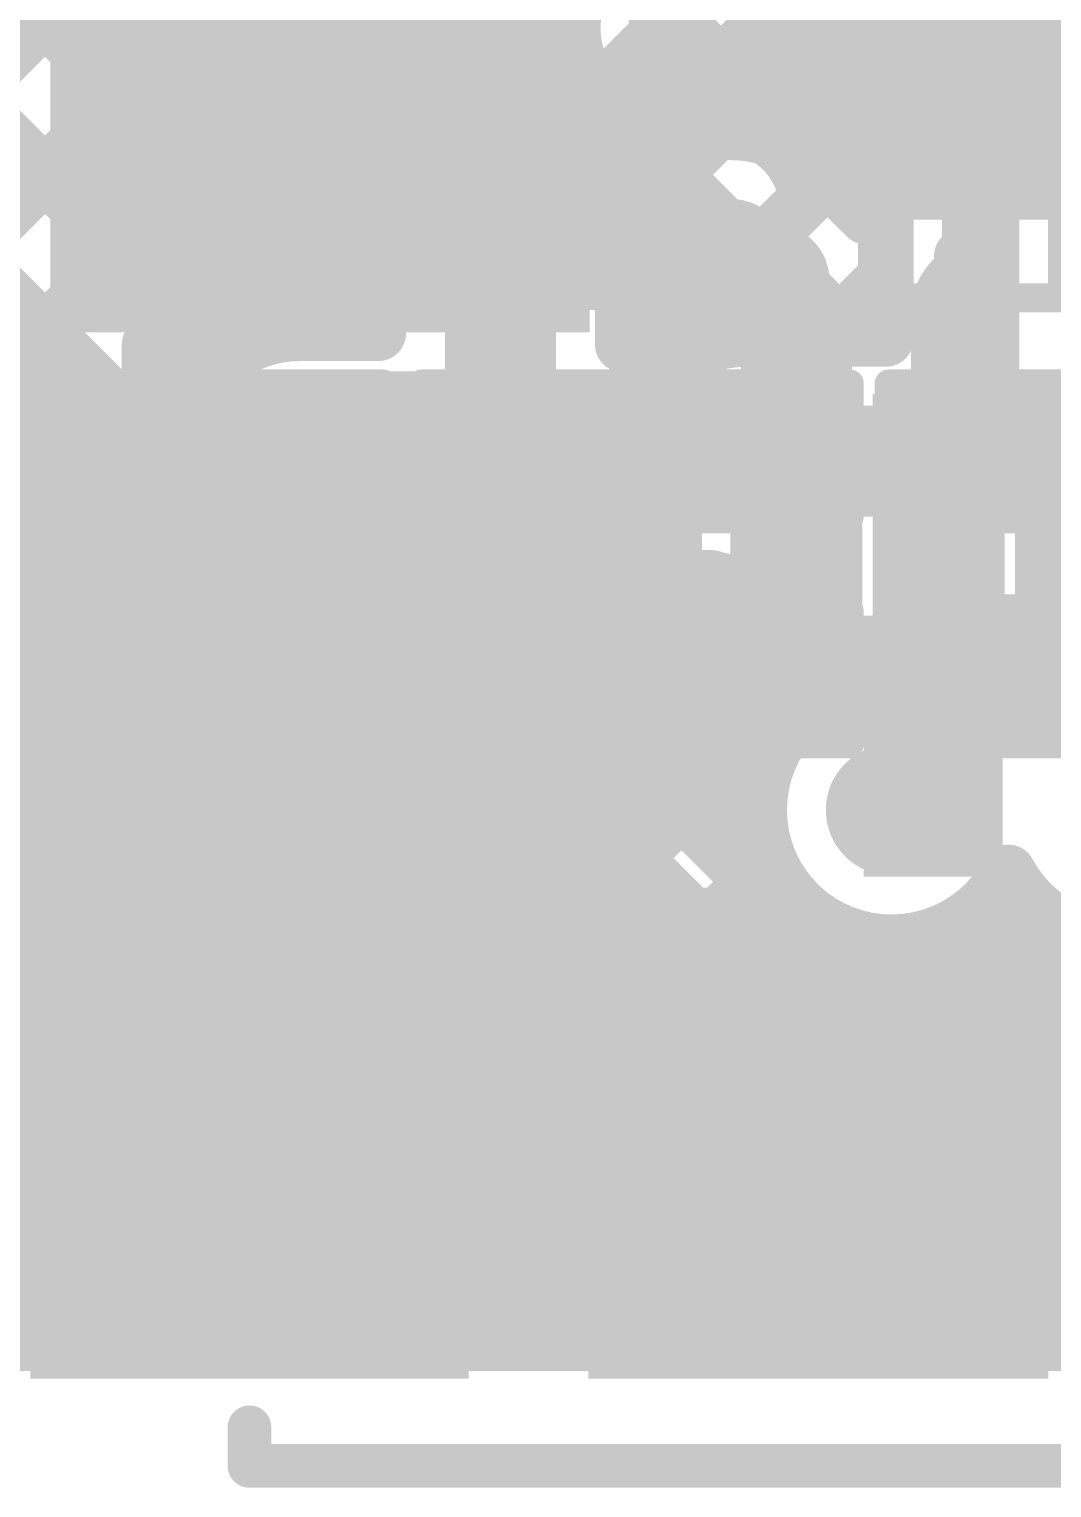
# Model space of a CAD drawing. Header units: millimetres. Extents: x -0.33 to 3.26, y -0.12 to 2.83.
# Drawn here: x 0.8772 to 1.0612, y -0.118 to 0.1446 of the extents above; entities that cross this region are included whole.
import ezdxf

# ---------------------------------------------------------------- set-up
doc = ezdxf.new("R2010")
doc.units = ezdxf.units.MM
doc.header["$MEASUREMENT"] = 0
for name, color, linetype in [('BottomLayer', 5, 'Continuous'), ('BottomOverlay', 54, 'Continuous'), ('BottomPaste', 16, 'Continuous'), ('BottomSolder', 6, 'Continuous'), ('TopLayer', 1, 'Continuous'), ('TopOverlay', 2, 'Continuous'), ('TopPaste', 8, 'Continuous'), ('TopSolder', 216, 'Continuous'), ('ViaHoleLayer', 16, 'Continuous')]:
    doc.layers.add(name, color=color, linetype=linetype)
doc.styles.add('Arial', font='', dxfattribs={"height": 0.2})
doc.styles.get('Arial').set_extended_font_data('Arial')

# ---------------------------------------------------------------- blocks, each defined once
blk = doc.blocks.new('SP3014_02UTG_2')
at = {"layer": 'TopLayer'}
for points in [[(-0.02165, 0.02657), (-0.00276, 0.02657), (-0.00276, 0.0128), (-0.02165, 0.0128)], [(0.00276, 0.02657), (0.02165, 0.02657), (0.02165, 0.0128), (0.00276, 0.0128)], [(-0.02165, 0.00689), (-0.00276, 0.00689), (-0.00276, -0.00689), (-0.02165, -0.00689)], [(0.00276, 0.00689), (0.02165, 0.00689), (0.02165, -0.00689), (0.00276, -0.00689)], [(-0.02203, -0.01181), (-0.00038, -0.01181), (-0.00038, -0.02756), (-0.02203, -0.02756)], [(0.00394, -0.01181), (0.02047, -0.01181), (0.02047, -0.02756), (0.00394, -0.02756)]]:
    blk.add_hatch(color=1, dxfattribs=at).paths.add_polyline_path(points)
at = {"layer": 'TopPaste'}
for points in [[(-0.02165, 0.02657), (-0.00276, 0.02657), (-0.00276, 0.0128), (-0.02165, 0.0128)], [(0.00276, 0.02657), (0.02165, 0.02657), (0.02165, 0.0128), (0.00276, 0.0128)], [(-0.02165, 0.00689), (-0.00276, 0.00689), (-0.00276, -0.00689), (-0.02165, -0.00689)], [(0.00276, 0.00689), (0.02165, 0.00689), (0.02165, -0.00689), (0.00276, -0.00689)], [(-0.02203, -0.01181), (-0.00038, -0.01181), (-0.00038, -0.02756), (-0.02203, -0.02756)], [(0.00394, -0.01181), (0.02047, -0.01181), (0.02047, -0.02756), (0.00394, -0.02756)]]:
    blk.add_hatch(color=8, dxfattribs=at).paths.add_polyline_path(points)
at = {"layer": 'TopSolder'}
for points in [[(-0.02565, 0.03057), (0.00124, 0.03057), (0.00124, 0.0088), (-0.02565, 0.0088)], [(-0.00124, 0.03057), (0.02565, 0.03057), (0.02565, 0.0088), (-0.00124, 0.0088)], [(-0.02565, 0.01089), (0.00124, 0.01089), (0.00124, -0.01089), (-0.02565, -0.01089)], [(-0.00124, 0.01089), (0.02565, 0.01089), (0.02565, -0.01089), (-0.00124, -0.01089)], [(-0.02603, -0.00781), (0.00362, -0.00781), (0.00362, -0.03156), (-0.02603, -0.03156)], [(-0.00006, -0.00781), (0.02447, -0.00781), (0.02447, -0.03156), (-0.00006, -0.03156)]]:
    blk.add_hatch(color=216, dxfattribs=at).paths.add_polyline_path(points)
at = {"layer": 'TopOverlay', "const_width": 0.005}
for points in [[(-0.0282, 0.03268), (-0.0282, -0.03646)], [(-0.0282, 0.03268), (0.0268, 0.03268)], [(0.0268, 0.03268), (0.0268, -0.03646)], [(-0.0282, -0.03646), (0.0268, -0.03646)]]:
    blk.add_lwpolyline(points, dxfattribs=at)
at = {"layer": 'TopOverlay'}
for points, const_width in [([(-0.02945, 0.03268, 1), (-0.02695, 0.03268, 1)], 0.0025), ([(-0.02945, 0.03268, 1), (-0.02695, 0.03268, 1)], 0.0025), ([(0.02555, 0.03268, 1), (0.02805, 0.03268, 1)], 0.0025), ([(0.02555, 0.03268, 1), (0.02805, 0.03268, 1)], 0.0025), ([(-0.03497, 0.02168, 1), (-0.03944, 0.02168, 1)], 0.005), ([(-0.04069, 0.02168, 1), (-0.03819, 0.02168, 1)], 0.0025), ([(-0.03622, 0.02168, 1), (-0.03372, 0.02168, 1)], 0.0025), ([(-0.02945, -0.03646, 1), (-0.02695, -0.03646, 1)], 0.0025), ([(-0.02945, -0.03646, 1), (-0.02695, -0.03646, 1)], 0.0025), ([(0.02555, -0.03646, 1), (0.02805, -0.03646, 1)], 0.0025), ([(0.02555, -0.03646, 1), (0.02805, -0.03646, 1)], 0.0025)]:
    blk.add_lwpolyline(points, format="xyb", close=True, dxfattribs=dict(at, const_width=const_width))
blk = doc.blocks.new('C__0402_B_255')
at = {"layer": 'BottomLayer'}
for points in [[(-0.0095, 0.0125), (-0.0095, -0.0125), (-0.0275, -0.0125), (-0.0275, 0.0125)], [(0.0275, 0.0125), (0.0275, -0.0125), (0.0095, -0.0125), (0.0095, 0.0125)]]:
    blk.add_hatch(color=5, dxfattribs=at).paths.add_polyline_path(points)
at = {"layer": 'BottomPaste'}
for points in [[(-0.0095, 0.0125), (-0.0095, -0.0125), (-0.0275, -0.0125), (-0.0275, 0.0125)], [(0.0275, 0.0125), (0.0275, -0.0125), (0.0095, -0.0125), (0.0095, 0.0125)]]:
    blk.add_hatch(color=16, dxfattribs=at).paths.add_polyline_path(points)
at = {"layer": 'BottomSolder'}
for points in [[(-0.0055, 0.0165), (-0.0055, -0.0165), (-0.0315, -0.0165), (-0.0315, 0.0165)], [(0.0315, 0.0165), (0.0315, -0.0165), (0.0055, -0.0165), (0.0055, 0.0165)]]:
    blk.add_hatch(color=6, dxfattribs=at).paths.add_polyline_path(points)
at = {"layer": 'BottomOverlay', "const_width": 0.005}
for points in [[(-0.0325, -0.0175), (-0.0325, 0.0175)], [(-0.0085, 0.0175), (-0.0325, 0.0175)], [(0.0325, 0.0175), (0.0085, 0.0175)], [(0.0325, -0.0175), (0.0325, 0.0175)], [(-0.0085, -0.0175), (-0.0325, -0.0175)], [(0.0325, -0.0175), (0.0085, -0.0175)]]:
    blk.add_lwpolyline(points, dxfattribs=at)
at = {"layer": 'BottomOverlay', "const_width": 0.0025}
for points in [[(-0.03375, 0.0175, 1), (-0.03125, 0.0175, 1)], [(-0.03375, 0.0175, 1), (-0.03125, 0.0175, 1)], [(-0.00975, 0.0175, 1), (-0.00725, 0.0175, 1)], [(0.00725, 0.0175, 1), (0.00975, 0.0175, 1)], [(0.03125, 0.0175, 1), (0.03375, 0.0175, 1)], [(0.03125, 0.0175, 1), (0.03375, 0.0175, 1)], [(-0.03375, -0.0175, 1), (-0.03125, -0.0175, 1)], [(-0.03375, -0.0175, 1), (-0.03125, -0.0175, 1)], [(-0.00975, -0.0175, 1), (-0.00725, -0.0175, 1)], [(0.00725, -0.0175, 1), (0.00975, -0.0175, 1)], [(0.03125, -0.0175, 1), (0.03375, -0.0175, 1)], [(0.03125, -0.0175, 1), (0.03375, -0.0175, 1)]]:
    blk.add_lwpolyline(points, format="xyb", close=True, dxfattribs=at)
blk = doc.blocks.new('M_____U___C____SMD_259')
at = {"layer": 'TopLayer'}
for points in [[(0.08465, 0.01526), (0.00984, 0.01526), (0.00984, 0.09006), (0.08465, 0.09006)], [(0.11417, 0.09006), (0.18504, 0.09006), (0.18504, 0.01526), (0.11417, 0.01526)], [(0.16339, -0.07923), (0.08071, -0.07923), (0.08071, -0.01624), (0.16339, -0.01624)], [(0.00787, -0.07923), (-0.00787, -0.07923), (-0.00787, -0.02608), (0.00787, -0.02608)], [(0.03346, -0.07923), (0.01772, -0.07923), (0.01772, -0.02608), (0.03346, -0.02608)], [(0.05906, -0.07923), (0.04331, -0.07923), (0.04331, -0.02608), (0.05906, -0.02608)]]:
    blk.add_hatch(color=1, dxfattribs=at).paths.add_polyline_path(points)
at = {"layer": 'TopPaste'}
for points in [[(0.08465, 0.01526), (0.00984, 0.01526), (0.00984, 0.09006), (0.08465, 0.09006)], [(0.11417, 0.09006), (0.18504, 0.09006), (0.18504, 0.01526), (0.11417, 0.01526)], [(0.16339, -0.07923), (0.08071, -0.07923), (0.08071, -0.01624), (0.16339, -0.01624)], [(0.00787, -0.07923), (-0.00787, -0.07923), (-0.00787, -0.02608), (0.00787, -0.02608)], [(0.03346, -0.07923), (0.01772, -0.07923), (0.01772, -0.02608), (0.03346, -0.02608)], [(0.05906, -0.07923), (0.04331, -0.07923), (0.04331, -0.02608), (0.05906, -0.02608)]]:
    blk.add_hatch(color=8, dxfattribs=at).paths.add_polyline_path(points)
at = {"layer": 'TopSolder'}
for points in [[(0.08865, 0.01126), (0.00584, 0.01126), (0.00584, 0.09406), (0.08865, 0.09406)], [(0.11017, 0.09406), (0.18904, 0.09406), (0.18904, 0.01126), (0.11017, 0.01126)], [(0.16739, -0.08323), (0.07671, -0.08323), (0.07671, -0.01224), (0.16739, -0.01224)], [(0.01187, -0.08323), (-0.01187, -0.08323), (-0.01187, -0.02208), (0.01187, -0.02208)], [(0.03746, -0.08323), (0.01372, -0.08323), (0.01372, -0.02208), (0.03746, -0.02208)], [(0.06306, -0.08323), (0.03931, -0.08323), (0.03931, -0.02208), (0.06306, -0.02208)]]:
    blk.add_hatch(color=216, dxfattribs=at).paths.add_polyline_path(points)
at = {"layer": 'TopOverlay'}
for points, const_width in [([(0.14961, 0.10974), (-0.14961, 0.10974)], 0.00787), ([(0.14961, 0.10974), (0.14961, 0.10279)], 0.00787), ([(0.14764, 0.0064), (0.14764, -0.00738)], 0.005), ([(0.07205, -0.06152), (0.06772, -0.06152)], 0.005)]:
    blk.add_lwpolyline(points, dxfattribs=dict(at, const_width=const_width))
for points, const_width in [([(0.14764, 0.10974, 1), (0.15157, 0.10974, 1)], 0.00394), ([(0.14764, 0.10974, 1), (0.15157, 0.10974, 1)], 0.00394), ([(0.14764, 0.10279, 1), (0.15157, 0.10279, 1)], 0.00394), ([(0.14639, 0.0064, 1), (0.14889, 0.0064, 1)], 0.0025), ([(0.14639, -0.00738, 1), (0.14889, -0.00738, 1)], 0.0025), ([(0.06647, -0.06152, 1), (0.06897, -0.06152, 1)], 0.0025), ([(0.0708, -0.06152, 1), (0.0733, -0.06152, 1)], 0.0025), ([(0.05906, -0.10384, 1), (0.05118, -0.10384, 1)], 0.01181), ([(0.04823, -0.10384, 1), (0.05413, -0.10384, 1)], 0.00591), ([(0.0561, -0.10384, 1), (0.06201, -0.10384, 1)], 0.00591)]:
    blk.add_lwpolyline(points, format="xyb", close=True, dxfattribs=dict(at, const_width=const_width))
blk = doc.blocks.new('R__0402_B_265')
at = {"layer": 'BottomLayer'}
for points in [[(-0.0095, 0.0125), (-0.0095, -0.0125), (-0.0275, -0.0125), (-0.0275, 0.0125)], [(0.0275, 0.0125), (0.0275, -0.0125), (0.0095, -0.0125), (0.0095, 0.0125)]]:
    blk.add_hatch(color=5, dxfattribs=at).paths.add_polyline_path(points)
at = {"layer": 'BottomPaste'}
for points in [[(-0.0095, 0.0125), (-0.0095, -0.0125), (-0.0275, -0.0125), (-0.0275, 0.0125)], [(0.0275, 0.0125), (0.0275, -0.0125), (0.0095, -0.0125), (0.0095, 0.0125)]]:
    blk.add_hatch(color=16, dxfattribs=at).paths.add_polyline_path(points)
at = {"layer": 'BottomSolder'}
for points in [[(-0.0055, 0.0165), (-0.0055, -0.0165), (-0.0315, -0.0165), (-0.0315, 0.0165)], [(0.0315, 0.0165), (0.0315, -0.0165), (0.0055, -0.0165), (0.0055, 0.0165)]]:
    blk.add_hatch(color=6, dxfattribs=at).paths.add_polyline_path(points)
at = {"layer": 'BottomOverlay', "const_width": 0.005}
for points in [[(-0.0085, 0.0175), (-0.0325, 0.0175)], [(-0.0325, -0.0175), (-0.0325, 0.0175)], [(0.0325, 0.0175), (0.0085, 0.0175)], [(0.0325, -0.0175), (0.0325, 0.0175)], [(-0.0085, -0.0175), (-0.0325, -0.0175)], [(0.0325, -0.0175), (0.0085, -0.0175)]]:
    blk.add_lwpolyline(points, dxfattribs=at)
at = {"layer": 'BottomOverlay', "const_width": 0.0025}
for points in [[(-0.03375, 0.0175, 1), (-0.03125, 0.0175, 1)], [(-0.03375, 0.0175, 1), (-0.03125, 0.0175, 1)], [(-0.00975, 0.0175, 1), (-0.00725, 0.0175, 1)], [(0.00725, 0.0175, 1), (0.00975, 0.0175, 1)], [(0.03125, 0.0175, 1), (0.03375, 0.0175, 1)], [(0.03125, 0.0175, 1), (0.03375, 0.0175, 1)], [(-0.03375, -0.0175, 1), (-0.03125, -0.0175, 1)], [(-0.03375, -0.0175, 1), (-0.03125, -0.0175, 1)], [(-0.00975, -0.0175, 1), (-0.00725, -0.0175, 1)], [(0.00725, -0.0175, 1), (0.00975, -0.0175, 1)], [(0.03125, -0.0175, 1), (0.03375, -0.0175, 1)], [(0.03125, -0.0175, 1), (0.03375, -0.0175, 1)]]:
    blk.add_lwpolyline(points, format="xyb", close=True, dxfattribs=at)
blk = doc.blocks.new('C__0402_B_271')
at = {"layer": 'BottomLayer'}
for points in [[(-0.0095, 0.0125), (-0.0095, -0.0125), (-0.0275, -0.0125), (-0.0275, 0.0125)], [(0.0275, 0.0125), (0.0275, -0.0125), (0.0095, -0.0125), (0.0095, 0.0125)]]:
    blk.add_hatch(color=5, dxfattribs=at).paths.add_polyline_path(points)
at = {"layer": 'BottomPaste'}
for points in [[(-0.0095, 0.0125), (-0.0095, -0.0125), (-0.0275, -0.0125), (-0.0275, 0.0125)], [(0.0275, 0.0125), (0.0275, -0.0125), (0.0095, -0.0125), (0.0095, 0.0125)]]:
    blk.add_hatch(color=16, dxfattribs=at).paths.add_polyline_path(points)
at = {"layer": 'BottomSolder'}
for points in [[(-0.0055, 0.0165), (-0.0055, -0.0165), (-0.0315, -0.0165), (-0.0315, 0.0165)], [(0.0315, 0.0165), (0.0315, -0.0165), (0.0055, -0.0165), (0.0055, 0.0165)]]:
    blk.add_hatch(color=6, dxfattribs=at).paths.add_polyline_path(points)
at = {"layer": 'BottomOverlay', "const_width": 0.005}
for points in [[(-0.0325, -0.0175), (-0.0325, 0.0175)], [(-0.0085, 0.0175), (-0.0325, 0.0175)], [(0.0325, 0.0175), (0.0085, 0.0175)], [(0.0325, -0.0175), (0.0325, 0.0175)], [(-0.0085, -0.0175), (-0.0325, -0.0175)], [(0.0325, -0.0175), (0.0085, -0.0175)]]:
    blk.add_lwpolyline(points, dxfattribs=at)
at = {"layer": 'BottomOverlay', "const_width": 0.0025}
for points in [[(-0.03375, 0.0175, 1), (-0.03125, 0.0175, 1)], [(-0.03375, 0.0175, 1), (-0.03125, 0.0175, 1)], [(-0.00975, 0.0175, 1), (-0.00725, 0.0175, 1)], [(0.00725, 0.0175, 1), (0.00975, 0.0175, 1)], [(0.03125, 0.0175, 1), (0.03375, 0.0175, 1)], [(0.03125, 0.0175, 1), (0.03375, 0.0175, 1)], [(-0.03375, -0.0175, 1), (-0.03125, -0.0175, 1)], [(-0.03375, -0.0175, 1), (-0.03125, -0.0175, 1)], [(-0.00975, -0.0175, 1), (-0.00725, -0.0175, 1)], [(0.00725, -0.0175, 1), (0.00975, -0.0175, 1)], [(0.03125, -0.0175, 1), (0.03375, -0.0175, 1)], [(0.03125, -0.0175, 1), (0.03375, -0.0175, 1)]]:
    blk.add_lwpolyline(points, format="xyb", close=True, dxfattribs=at)
blk = doc.blocks.new('C__0402_B_272')
at = {"layer": 'BottomLayer'}
for points in [[(-0.0095, 0.0125), (-0.0095, -0.0125), (-0.0275, -0.0125), (-0.0275, 0.0125)], [(0.0275, 0.0125), (0.0275, -0.0125), (0.0095, -0.0125), (0.0095, 0.0125)]]:
    blk.add_hatch(color=5, dxfattribs=at).paths.add_polyline_path(points)
at = {"layer": 'BottomPaste'}
for points in [[(-0.0095, 0.0125), (-0.0095, -0.0125), (-0.0275, -0.0125), (-0.0275, 0.0125)], [(0.0275, 0.0125), (0.0275, -0.0125), (0.0095, -0.0125), (0.0095, 0.0125)]]:
    blk.add_hatch(color=16, dxfattribs=at).paths.add_polyline_path(points)
at = {"layer": 'BottomSolder'}
for points in [[(-0.0055, 0.0165), (-0.0055, -0.0165), (-0.0315, -0.0165), (-0.0315, 0.0165)], [(0.0315, 0.0165), (0.0315, -0.0165), (0.0055, -0.0165), (0.0055, 0.0165)]]:
    blk.add_hatch(color=6, dxfattribs=at).paths.add_polyline_path(points)
at = {"layer": 'BottomOverlay', "const_width": 0.005}
for points in [[(-0.0325, -0.0175), (-0.0325, 0.0175)], [(-0.0085, 0.0175), (-0.0325, 0.0175)], [(0.0325, 0.0175), (0.0085, 0.0175)], [(0.0325, -0.0175), (0.0325, 0.0175)], [(-0.0085, -0.0175), (-0.0325, -0.0175)], [(0.0325, -0.0175), (0.0085, -0.0175)]]:
    blk.add_lwpolyline(points, dxfattribs=at)
at = {"layer": 'BottomOverlay', "const_width": 0.0025}
for points in [[(-0.03375, 0.0175, 1), (-0.03125, 0.0175, 1)], [(-0.03375, 0.0175, 1), (-0.03125, 0.0175, 1)], [(-0.00975, 0.0175, 1), (-0.00725, 0.0175, 1)], [(0.00725, 0.0175, 1), (0.00975, 0.0175, 1)], [(0.03125, 0.0175, 1), (0.03375, 0.0175, 1)], [(0.03125, 0.0175, 1), (0.03375, 0.0175, 1)], [(-0.03375, -0.0175, 1), (-0.03125, -0.0175, 1)], [(-0.03375, -0.0175, 1), (-0.03125, -0.0175, 1)], [(-0.00975, -0.0175, 1), (-0.00725, -0.0175, 1)], [(0.00725, -0.0175, 1), (0.00975, -0.0175, 1)], [(0.03125, -0.0175, 1), (0.03375, -0.0175, 1)], [(0.03125, -0.0175, 1), (0.03375, -0.0175, 1)]]:
    blk.add_lwpolyline(points, format="xyb", close=True, dxfattribs=at)

msp = doc.modelspace()

# ---------------------------------------------------------------- hatches: boundary and pattern name
at = {"layer": 'BottomLayer'}
h = msp.add_hatch(color=5, dxfattribs=at)
edge = h.paths.add_edge_path()
edge.add_arc((0.962, 0.104), 0.01181, 0, 360)
h = msp.add_hatch(color=5, dxfattribs=at)
edge = h.paths.add_edge_path()
edge.add_arc((0.893, 0.02982), 0.01181, 0, 360)
for points in [[(1.02736, 0.039), (1.02736, -0.008), (1.05236, -0.008), (1.05236, 0.039)], [(0.398, -0.097), (1.62767, -0.097), (1.62767, -0.027), (0.398, -0.027)]]:
    msp.add_hatch(color=5, dxfattribs=at).paths.add_polyline_path(points)
h = msp.add_hatch(color=5, dxfattribs=at)
edge = h.paths.add_edge_path()
edge.add_arc((1.03236, 0.004), 0.01181, 0, 360)
at = {"layer": 'TopLayer'}
for points in [[(0.881, 0.09), (0.97806, 0.09), (0.97806, 0.409), (0.881, 0.409)], [(0.531, 0.08082), (0.531, -0.096), (0.98886, -0.096), (0.98886, 0.08082)], [(0.97536, -0.016), (0.97536, -0.096), (1.13636, -0.096), (1.13636, -0.016)]]:
    msp.add_hatch(color=1, dxfattribs=at).paths.add_polyline_path(points)
h = msp.add_hatch(color=1, dxfattribs=at)
edge = h.paths.add_edge_path()
edge.add_arc((0.962, 0.104), 0.01181, 0, 360)
h = msp.add_hatch(color=1, dxfattribs=at)
edge = h.paths.add_edge_path()
edge.add_arc((0.893, 0.02982), 0.01181, 0, 360)
h = msp.add_hatch(color=1, dxfattribs=at)
edge = h.paths.add_edge_path()
edge.add_arc((1.03236, 0.004), 0.01181, 0, 360)
at = {"layer": 'ViaHoleLayer'}
h = msp.add_hatch(color=16, dxfattribs=at)
edge = h.paths.add_edge_path()
edge.add_arc((0.962, 0.104), 0.00591, 0, 360)
h = msp.add_hatch(color=16, dxfattribs=at)
edge = h.paths.add_edge_path()
edge.add_arc((0.893, 0.02982), 0.00591, 0, 360)
h = msp.add_hatch(color=16, dxfattribs=at)
edge = h.paths.add_edge_path()
edge.add_arc((1.03236, 0.004), 0.00591, 0, 360)

# ---------------------------------------------------------------- linework, layer by layer
at = {"layer": 'BottomLayer'}
for points, const_width in [([(1.03136, 0.08882), (1.03136, 0.67936)], 0.01), ([(1.04936, 0.06681), (1.04936, 0.67936)], 0.012), ([(0.76024, 0.37959), (1.03136, 0.10847)], 0.01), ([(0.79757, 0.37054), (1.03136, 0.13675)], 0.01), ([(0.7461, 0.36545), (1.02273, 0.08882)], 0.01), ([(0.73195, 0.35131), (0.95617, 0.12709)], 0.01), ([(0.71781, 0.33716), (0.94058, 0.1144)], 0.01), ([(0.70367, 0.32302), (0.93688, 0.08982)], 0.01), ([(0.71839, -0.015), (1.03136, 0.29797)], 0.01), ([(0.7015, 0.29691), (0.91059, 0.08782)], 0.01), ([(0.7015, 0.26862), (0.89886, 0.07126)], 0.01), ([(0.74668, -0.015), (1.03136, 0.26968)], 0.01), ([(0.6992, 0.24264), (0.95684, -0.015)], 0.01), ([(0.77496, -0.015), (1.03136, 0.2414)], 0.01), ([(0.68403, 0.22953), (0.92856, -0.015)], 0.01), ([(0.666, 0.21927), (0.90027, -0.015)], 0.01), ([(0.90606, 0.08782), (1.03136, 0.21311)], 0.01), ([(0.97209, 0.12557), (1.03136, 0.18483)], 0.01), ([(0.98499, 0.11018), (1.03136, 0.15655)], 0.01), ([(0.99091, 0.08782), (1.03136, 0.12826)], 0.01), ([(0.962, 0.0685), (0.962, 0.10302)], 0.02), ([(0.98509, 0.09817), (0.99545, 0.08782)], 0.01), ([(1.0202, 0.08882), (1.03136, 0.09998)], 0.01), ([(0.94, 0.08982), (0.94, 0.09489)], 0.01), ([(0.984, 0.08782), (0.984, 0.09489)], 0.01), ([(0.93634, 0.08982), (0.94, 0.09347)], 0.01), ([(0.92586, 0.08982), (0.94, 0.08982)], 0.01), ([(0.89886, 0.08782), (0.91669, 0.08782)], 0.01), ([(0.89886, 0.04582), (0.89886, 0.08782)], 0.01), ([(0.984, 0.08782), (0.98986, 0.08782)], 0.01), ([(0.984, 0.08782), (0.98986, 0.08782)], 0.01), ([(0.98986, 0.08782), (0.9998, 0.08782)], 0.01), ([(1.00736, 0.08882), (1.03136, 0.08882)], 0.01), ([(0.80324, -0.015), (0.89886, 0.08061)], 0.01), ([(0.92586, 0.06782), (0.96132, 0.06782)], 0.02), ([(0.96132, 0.06782), (0.962, 0.0685)], 0.02), ([(1.00636, 0.06681), (1.00736, 0.06681)], 0.02), ([(1.00736, 0.06681), (1.04936, 0.06681)], 0.02), ([(0.83153, -0.015), (0.89886, 0.05233)], 0.01), ([(0.85981, -0.015), (0.92063, 0.04582)], 0.01), ([(0.8881, -0.015), (0.94891, 0.04582)], 0.01), ([(0.89886, 0.04582), (0.92586, 0.04582)], 0.01), ([(0.91638, -0.015), (0.9772, 0.04582)], 0.01), ([(0.92431, 0.04582), (0.98512, -0.015)], 0.01), ([(0.92586, 0.04582), (0.94086, 0.04582)], 0.01), ([(0.92586, 0.04582), (0.94086, 0.04582)], 0.01), ([(0.94086, 0.04582), (0.94786, 0.04582)], 0.01), ([(0.94086, 0.04582), (0.94786, 0.04582)], 0.01), ([(0.94086, 0.04582), (0.94786, 0.04582)], 0.01), ([(0.94786, 0.04582), (0.96132, 0.04582)], 0.01), ([(0.94786, 0.04582), (0.96132, 0.04582)], 0.01), ([(0.95259, 0.04582), (1.01341, -0.015)], 0.01), ([(0.96132, 0.04582), (0.98286, 0.04582)], 0.01), ([(0.98088, 0.04582), (1.0114, 0.01529)], 0.01), ([(0.98286, 0.04582), (0.98986, 0.04582)], 0.01), ([(0.98286, 0.04582), (0.98986, 0.04582)], 0.01), ([(0.98986, 0.04582), (0.9998, 0.04582)], 0.01), ([(0.94467, -0.015), (1.00456, 0.04489)], 0.01), ([(1.00736, 0.04482), (1.01536, 0.04482)], 0.01), ([(1.01016, 0.04482), (1.01536, 0.03962)], 0.01), ([(1.01536, 0.02067), (1.01536, 0.04482)], 0.01), ([(0.893, 0.02982), (0.96536, 0.02982)], 0.025), ([(0.96536, 0.02982), (1.00736, 0.02982)], 0.025), ([(0.97295, -0.015), (1.01536, 0.02741)], 0.01), ([(1.03236, 0.004), (1.04313, 0.01477)], 0.01), ([(1.04313, 0.01477), (1.04313, 0.01477)], 0.01), ([(1.00123, -0.015), (1.01059, -0.00565)], 0.01), ([(0.386, -0.015), (1.01536, -0.015)], 0.01)]:
    msp.add_lwpolyline(points, dxfattribs=dict(at, const_width=const_width))
for points, const_width in [([(1.02886, 0.13675, 1), (1.03386, 0.13675, 1)], 0.005), ([(0.95367, 0.12709, 1), (0.95867, 0.12709, 1)], 0.005), ([(1.02886, 0.12826, 1), (1.03386, 0.12826, 1)], 0.005), ([(0.96959, 0.12557, 1), (0.97459, 0.12557, 1)], 0.005), ([(0.93808, 0.1144, 1), (0.94308, 0.1144, 1)], 0.005), ([(0.957, 0.10302, 1), (0.967, 0.10302, 1)], 0.01), ([(0.98249, 0.11018, 1), (0.98749, 0.11018, 1)], 0.005), ([(1.02886, 0.10847, 1), (1.03386, 0.10847, 1)], 0.005), ([(0.98331, 0.104, 1), (0.98831, 0.104, 1)], 0.005), ([(0.98331, 0.104, 1), (0.98831, 0.104, 1)], 0.005), ([(0.98259, 0.09817, 1), (0.98759, 0.09817, 1)], 0.005), ([(1.02886, 0.09998, 1), (1.03386, 0.09998, 1)], 0.005), ([(0.9375, 0.09489, 1), (0.9425, 0.09489, 1)], 0.005), ([(0.9375, 0.09489, 1), (0.9425, 0.09489, 1)], 0.005), ([(0.9815, 0.09489, 1), (0.9865, 0.09489, 1)], 0.005), ([(0.9815, 0.09489, 1), (0.9865, 0.09489, 1)], 0.005), ([(0.9375, 0.09347, 1), (0.9425, 0.09347, 1)], 0.005), ([(0.92336, 0.08982, 1), (0.92836, 0.08982, 1)], 0.005), ([(0.92336, 0.08982, 1), (0.92836, 0.08982, 1)], 0.005), ([(0.93384, 0.08982, 1), (0.93884, 0.08982, 1)], 0.005), ([(0.93438, 0.08982, 1), (0.93938, 0.08982, 1)], 0.005), ([(0.9375, 0.08982, 1), (0.9425, 0.08982, 1)], 0.005), ([(0.9375, 0.08982, 1), (0.9425, 0.08982, 1)], 0.005), ([(0.89636, 0.08782, 1), (0.90136, 0.08782, 1)], 0.005), ([(0.89636, 0.08782, 1), (0.90136, 0.08782, 1)], 0.005), ([(0.90356, 0.08782, 1), (0.90856, 0.08782, 1)], 0.005), ([(0.90809, 0.08782, 1), (0.91309, 0.08782, 1)], 0.005), ([(0.91419, 0.08782, 1), (0.91919, 0.08782, 1)], 0.005), ([(0.91419, 0.08782, 1), (0.91919, 0.08782, 1)], 0.005), ([(0.9815, 0.08782, 1), (0.9865, 0.08782, 1)], 0.005), ([(0.9815, 0.08782, 1), (0.9865, 0.08782, 1)], 0.005), ([(0.9815, 0.08782, 1), (0.9865, 0.08782, 1)], 0.005), ([(0.98736, 0.08782, 1), (0.99236, 0.08782, 1)], 0.005), ([(0.98736, 0.08782, 1), (0.99236, 0.08782, 1)], 0.005), ([(0.98736, 0.08782, 1), (0.99236, 0.08782, 1)], 0.005), ([(0.98841, 0.08782, 1), (0.99341, 0.08782, 1)], 0.005), ([(0.99295, 0.08782, 1), (0.99795, 0.08782, 1)], 0.005), ([(0.9973, 0.08782, 1), (1.0023, 0.08782, 1)], 0.005), ([(0.9973, 0.08782, 1), (1.0023, 0.08782, 1)], 0.005), ([(1.00386, 0.08882, 1), (1.00886, 0.08882, 1)], 0.005), ([(1.00486, 0.08882, 1), (1.00986, 0.08882, 1)], 0.005), ([(1.0177, 0.08882, 1), (1.0227, 0.08882, 1)], 0.005), ([(1.02023, 0.08882, 1), (1.02523, 0.08882, 1)], 0.005), ([(1.02886, 0.08882, 1), (1.03386, 0.08882, 1)], 0.005), ([(1.02886, 0.08882, 1), (1.03386, 0.08882, 1)], 0.005), ([(0.89636, 0.08061, 1), (0.90136, 0.08061, 1)], 0.005), ([(0.89636, 0.07126, 1), (0.90136, 0.07126, 1)], 0.005), ([(0.92086, 0.06782, 1), (0.93086, 0.06782, 1)], 0.01), ([(0.95632, 0.06782, 1), (0.96632, 0.06782, 1)], 0.01), ([(0.95632, 0.06782, 1), (0.96632, 0.06782, 1)], 0.01), ([(0.957, 0.0685, 1), (0.967, 0.0685, 1)], 0.01), ([(0.957, 0.0685, 1), (0.967, 0.0685, 1)], 0.01), ([(1.00136, 0.06681, 1), (1.01136, 0.06681, 1)], 0.01), ([(1.00236, 0.06681, 1), (1.01236, 0.06681, 1)], 0.01), ([(1.00236, 0.06681, 1), (1.01236, 0.06681, 1)], 0.01), ([(1.04436, 0.06681, 1), (1.05436, 0.06681, 1)], 0.01), ([(1.04636, 0.06681, 1), (1.05236, 0.06681, 1)], 0.006), ([(0.89636, 0.05233, 1), (0.90136, 0.05233, 1)], 0.005), ([(0.89636, 0.04582, 1), (0.90136, 0.04582, 1)], 0.005), ([(0.89636, 0.04582, 1), (0.90136, 0.04582, 1)], 0.005), ([(0.91813, 0.04582, 1), (0.92313, 0.04582, 1)], 0.005), ([(0.92181, 0.04582, 1), (0.92681, 0.04582, 1)], 0.005), ([(0.92336, 0.04582, 1), (0.92836, 0.04582, 1)], 0.005), ([(0.92336, 0.04582, 1), (0.92836, 0.04582, 1)], 0.005), ([(0.92336, 0.04582, 1), (0.92836, 0.04582, 1)], 0.005), ([(0.93836, 0.04582, 1), (0.94336, 0.04582, 1)], 0.005), ([(0.93836, 0.04582, 1), (0.94336, 0.04582, 1)], 0.005), ([(0.93836, 0.04582, 1), (0.94336, 0.04582, 1)], 0.005), ([(0.93836, 0.04582, 1), (0.94336, 0.04582, 1)], 0.005), ([(0.93836, 0.04582, 1), (0.94336, 0.04582, 1)], 0.005), ([(0.94536, 0.04582, 1), (0.95036, 0.04582, 1)], 0.005), ([(0.94536, 0.04582, 1), (0.95036, 0.04582, 1)], 0.005), ([(0.94536, 0.04582, 1), (0.95036, 0.04582, 1)], 0.005), ([(0.94536, 0.04582, 1), (0.95036, 0.04582, 1)], 0.005), ([(0.94536, 0.04582, 1), (0.95036, 0.04582, 1)], 0.005), ([(0.94641, 0.04582, 1), (0.95141, 0.04582, 1)], 0.005), ([(0.95009, 0.04582, 1), (0.95509, 0.04582, 1)], 0.005), ([(0.95881, 0.04582, 1), (0.96381, 0.04582, 1)], 0.005), ([(0.95881, 0.04582, 1), (0.96381, 0.04582, 1)], 0.005), ([(0.95881, 0.04582, 1), (0.96381, 0.04582, 1)], 0.005), ([(0.9747, 0.04582, 1), (0.9797, 0.04582, 1)], 0.005), ([(0.97838, 0.04582, 1), (0.98338, 0.04582, 1)], 0.005), ([(0.98036, 0.04582, 1), (0.98536, 0.04582, 1)], 0.005), ([(0.98036, 0.04582, 1), (0.98536, 0.04582, 1)], 0.005), ([(0.98036, 0.04582, 1), (0.98536, 0.04582, 1)], 0.005), ([(0.98736, 0.04582, 1), (0.99236, 0.04582, 1)], 0.005), ([(0.98736, 0.04582, 1), (0.99236, 0.04582, 1)], 0.005), ([(0.98736, 0.04582, 1), (0.99236, 0.04582, 1)], 0.005), ([(0.9973, 0.04582, 1), (1.0023, 0.04582, 1)], 0.005), ([(0.9973, 0.04582, 1), (1.0023, 0.04582, 1)], 0.005), ([(1.00206, 0.04489, 1), (1.00706, 0.04489, 1)], 0.005), ([(1.00386, 0.04482, 1), (1.00886, 0.04482, 1)], 0.005), ([(1.00486, 0.04482, 1), (1.00986, 0.04482, 1)], 0.005), ([(1.00766, 0.04482, 1), (1.01266, 0.04482, 1)], 0.005), ([(1.01286, 0.04482, 1), (1.01786, 0.04482, 1)], 0.005), ([(1.01286, 0.04482, 1), (1.01786, 0.04482, 1)], 0.005), ([(0.88675, 0.02982, 1), (0.89925, 0.02982, 1)], 0.0125), ([(0.95911, 0.02982, 1), (0.97161, 0.02982, 1)], 0.0125), ([(0.95911, 0.02982, 1), (0.97161, 0.02982, 1)], 0.0125), ([(1.00111, 0.02982, 1), (1.01361, 0.02982, 1)], 0.0125), ([(1.01286, 0.03962, 1), (1.01786, 0.03962, 1)], 0.005), ([(1.04686, 0.02982, 1), (1.05186, 0.02982, 1)], 0.005), ([(1.01286, 0.02741, 1), (1.01786, 0.02741, 1)], 0.005), ([(1.01286, 0.02067, 1), (1.01786, 0.02067, 1)], 0.005), ([(1.01286, 0.02067, 1), (1.01786, 0.02067, 1)], 0.005), ([(1.0089, 0.01529, 1), (1.0139, 0.01529, 1)], 0.005), ([(1.04063, 0.01477, 1), (1.04563, 0.01477, 1)], 0.005), ([(1.04063, 0.01477, 1), (1.04563, 0.01477, 1)], 0.005), ([(1.04063, 0.01477, 1), (1.04563, 0.01477, 1)], 0.005), ([(1.04063, 0.01477, 1), (1.04563, 0.01477, 1)], 0.005), ([(1.04063, 0.01477, 1), (1.04563, 0.01477, 1)], 0.005), ([(1.04063, 0.01477, 1), (1.04563, 0.01477, 1)], 0.005), ([(1.02986, 0.004, 1), (1.03486, 0.004, 1)], 0.005), ([(1.00809, -0.00565, 1), (1.01309, -0.00565, 1)], 0.005), ([(1.01286, -0.01267, 1), (1.01786, -0.01267, 1)], 0.005), ([(0.8856, -0.015, 1), (0.8906, -0.015, 1)], 0.005), ([(0.89777, -0.015, 1), (0.90277, -0.015, 1)], 0.005), ([(0.91388, -0.015, 1), (0.91888, -0.015, 1)], 0.005), ([(0.92606, -0.015, 1), (0.93106, -0.015, 1)], 0.005), ([(0.94217, -0.015, 1), (0.94717, -0.015, 1)], 0.005), ([(0.95434, -0.015, 1), (0.95934, -0.015, 1)], 0.005), ([(0.97045, -0.015, 1), (0.97545, -0.015, 1)], 0.005), ([(0.98262, -0.015, 1), (0.98762, -0.015, 1)], 0.005), ([(0.99873, -0.015, 1), (1.00373, -0.015, 1)], 0.005), ([(1.01091, -0.015, 1), (1.01591, -0.015, 1)], 0.005), ([(1.01286, -0.015, 1), (1.01786, -0.015, 1)], 0.005)]:
    msp.add_lwpolyline(points, format="xyb", close=True, dxfattribs=dict(at, const_width=const_width))
at = {"layer": 'BottomLayer', "const_width": 0.01}
for points in [[(0.94, 0.09489, -1.218401), (0.98581, 0.104)], [(0.98581, 0.104, -0.09845), (0.984, 0.09489)], [(0.91669, 0.08782, -0.10784), (0.92586, 0.08982)], [(0.9998, 0.08782, -0.075811), (1.00636, 0.08882)], [(1.00636, 0.04482, -0.075811), (0.9998, 0.04582)], [(1.04936, 0.02982, -0.198794), (1.04313, 0.01477)], [(1.01536, -0.01267, -0.408523), (1.01536, 0.02067)], [(1.04313, 0.01477, -0.000112), (1.04313, 0.01477)]]:
    msp.add_lwpolyline(points, format="xyb", dxfattribs=at)
at = {"layer": 'TopLayer'}
for points, const_width in [([(0.99006, 0.126), (0.99006, 0.421)], 0.01), ([(0.95594, 0.11006), (0.95594, 0.22309)], 0.02), ([(0.70498, 0.22554), (1.01252, -0.082)], 0.01), ([(0.96434, 0.13887), (0.96434, 0.21469)], 0.02), ([(0.68905, 0.21602), (0.98707, -0.082)], 0.01), ([(1.03606, -0.082), (1.29206, 0.174)], 0.01), ([(1.06151, -0.082), (1.31751, 0.174)], 0.01), ([(0.99006, 0.16957), (1.02786, 0.13176)], 0.01), ([(0.99006, 0.12656), (1.02786, 0.16436)], 0.01), ([(0.71798, 0.16163), (0.96161, -0.082)], 0.01), ([(1.02786, 0.13176), (1.02786, 0.15024)], 0.01), ([(1.02786, 0.13176), (1.02786, 0.15024)], 0.01), ([(0.99006, 0.14411), (1.00881, 0.12536)], 0.01), ([(0.71234, 0.14181), (0.93616, -0.082)], 0.01), ([(1.01287, 0.12392), (1.02786, 0.13891)], 0.01), ([(1.02786, 0.11079), (1.02786, 0.13176)], 0.01), ([(0.70017, 0.12852), (0.9107, -0.082)], 0.01), ([(1.04675, 0.10768), (1.04675, 0.128)], 0.01), ([(0.99006, 0.126), (1.00354, 0.126)], 0.01), ([(0.68195, 0.12129), (0.88524, -0.082)], 0.01), ([(1.01913, 0.11952), (1.02786, 0.11079)], 0.01), ([(0.95594, 0.11006), (0.962, 0.104)], 0.02), ([(0.962, 0.104), (1.00354, 0.104)], 0.02), ([(1.00354, 0.104), (1.01525, 0.09228)], 0.02), ([(1.01525, 0.04831), (1.01525, 0.09228)], 0.02), ([(1.04085, 0.04831), (1.04085, 0.09343)], 0.01), ([(0.99006, 0.078), (0.99006, 0.082)], 0.01), ([(0.99006, 0.082), (0.99325, 0.082)], 0.01), ([(0.99325, 0.04831), (0.99325, 0.082)], 0.01), ([(0.73059, -0.082), (0.89059, 0.078)], 0.01), ([(0.75604, -0.082), (0.91604, 0.078)], 0.01), ([(0.7815, -0.082), (0.9415, 0.078)], 0.01), ([(0.80695, -0.082), (0.96695, 0.078)], 0.01), ([(0.83241, -0.082), (0.99325, 0.07885)], 0.01), ([(0.869, 0.078), (0.99006, 0.078)], 0.01), ([(0.87798, 0.078), (1.03798, -0.082)], 0.01), ([(0.90343, 0.078), (1.06343, -0.082)], 0.01), ([(0.92889, 0.078), (0.99538, 0.01151)], 0.01), ([(0.95435, 0.078), (0.99538, 0.03697)], 0.01), ([(0.9798, 0.078), (0.99325, 0.06455)], 0.01), ([(0.85786, -0.082), (0.99325, 0.05339)], 0.01), ([(1.04085, 0.02649), (1.04085, 0.04831)], 0.01), ([(0.99538, 0.00974), (0.99538, 0.03888)], 0.01), ([(0.88332, -0.082), (0.99538, 0.03006)], 0.01), ([(0.90878, -0.082), (1.00052, 0.00974)], 0.01), ([(0.99538, 0.00974), (1.00925, 0.00974)], 0.01), ([(0.99715, 0.00974), (1.00948, -0.00259)], 0.01), ([(1.03236, 0.004), (1.03236, 0.006)], 0.01), ([(0.93423, -0.082), (1.01059, -0.00564)], 0.01), ([(0.98514, -0.082), (1.05599, -0.01115)], 0.01), ([(1.04707, -0.01472), (1.11435, -0.082)], 0.01), ([(0.91683, -0.057), (0.91683, -0.02314)], 0.025), ([(0.95969, -0.082), (1.02356, -0.01813)], 0.01), ([(1.0106, -0.082), (1.07284, -0.01976)], 0.01), ([(1.02577, -0.01888), (1.08889, -0.082)], 0.01), ([(0.91683, -0.057), (1.01919, -0.057)], 0.025), ([(1.01919, -0.057), (1.11368, -0.057)], 0.025), ([(0.502, -0.082), (3.05004, -0.082)], 0.01)]:
    msp.add_lwpolyline(points, dxfattribs=dict(at, const_width=const_width))
for points, const_width in [([(0.95934, 0.13887, 1), (0.96934, 0.13887, 1)], 0.01), ([(0.98756, 0.14411, 1), (0.99256, 0.14411, 1)], 0.005), ([(1.02536, 0.13891, 1), (1.03036, 0.13891, 1)], 0.005), ([(1.02536, 0.13176, 1), (1.03036, 0.13176, 1)], 0.005), ([(1.02536, 0.13176, 1), (1.03036, 0.13176, 1)], 0.005), ([(1.02536, 0.13176, 1), (1.03036, 0.13176, 1)], 0.005), ([(1.02536, 0.13176, 1), (1.03036, 0.13176, 1)], 0.005), ([(0.98756, 0.12656, 1), (0.99256, 0.12656, 1)], 0.005), ([(1.04425, 0.128, 1), (1.04925, 0.128, 1)], 0.005), ([(0.98756, 0.126, 1), (0.99256, 0.126, 1)], 0.005), ([(0.98756, 0.126, 1), (0.99256, 0.126, 1)], 0.005), ([(1.00104, 0.126, 1), (1.00604, 0.126, 1)], 0.005), ([(1.00104, 0.126, 1), (1.00604, 0.126, 1)], 0.005), ([(1.00104, 0.126, 1), (1.00604, 0.126, 1)], 0.005), ([(1.00631, 0.12536, 1), (1.01131, 0.12536, 1)], 0.005), ([(1.01037, 0.12392, 1), (1.01537, 0.12392, 1)], 0.005), ([(1.0166, 0.11956, 1), (1.0216, 0.11956, 1)], 0.005), ([(1.01663, 0.11952, 1), (1.02163, 0.11952, 1)], 0.005), ([(1.01663, 0.11952, 1), (1.02163, 0.11952, 1)], 0.005), ([(0.95094, 0.11006, 1), (0.96094, 0.11006, 1)], 0.01), ([(0.95094, 0.11006, 1), (0.96094, 0.11006, 1)], 0.01), ([(1.02536, 0.11079, 1), (1.03036, 0.11079, 1)], 0.005), ([(1.02536, 0.11079, 1), (1.03036, 0.11079, 1)], 0.005), ([(0.957, 0.104, 1), (0.967, 0.104, 1)], 0.01), ([(0.957, 0.104, 1), (0.967, 0.104, 1)], 0.01), ([(0.99854, 0.104, 1), (1.00854, 0.104, 1)], 0.01), ([(0.99854, 0.104, 1), (1.00854, 0.104, 1)], 0.01), ([(1.04425, 0.10768, 1), (1.04925, 0.10768, 1)], 0.005), ([(1.04425, 0.10768, 1), (1.04925, 0.10768, 1)], 0.005), ([(1.04086, 0.0995, 1), (1.04586, 0.0995, 1)], 0.005), ([(1.04086, 0.0995, 1), (1.04586, 0.0995, 1)], 0.005), ([(1.01025, 0.09228, 1), (1.02025, 0.09228, 1)], 0.01), ([(1.01025, 0.09228, 1), (1.02025, 0.09228, 1)], 0.01), ([(1.03835, 0.09343, 1), (1.04335, 0.09343, 1)], 0.005), ([(1.03835, 0.09343, 1), (1.04335, 0.09343, 1)], 0.005), ([(0.98756, 0.082, 1), (0.99256, 0.082, 1)], 0.005), ([(0.98756, 0.082, 1), (0.99256, 0.082, 1)], 0.005), ([(0.99075, 0.082, 1), (0.99575, 0.082, 1)], 0.005), ([(0.99075, 0.082, 1), (0.99575, 0.082, 1)], 0.005), ([(0.87548, 0.078, 1), (0.88048, 0.078, 1)], 0.005), ([(0.88809, 0.078, 1), (0.89309, 0.078, 1)], 0.005), ([(0.90093, 0.078, 1), (0.90593, 0.078, 1)], 0.005), ([(0.91354, 0.078, 1), (0.91854, 0.078, 1)], 0.005), ([(0.92639, 0.078, 1), (0.93139, 0.078, 1)], 0.005), ([(0.939, 0.078, 1), (0.944, 0.078, 1)], 0.005), ([(0.95185, 0.078, 1), (0.95685, 0.078, 1)], 0.005), ([(0.96445, 0.078, 1), (0.96945, 0.078, 1)], 0.005), ([(0.9773, 0.078, 1), (0.9823, 0.078, 1)], 0.005), ([(0.98756, 0.078, 1), (0.99256, 0.078, 1)], 0.005), ([(0.98756, 0.078, 1), (0.99256, 0.078, 1)], 0.005), ([(0.99075, 0.07885, 1), (0.99575, 0.07885, 1)], 0.005), ([(0.99075, 0.06455, 1), (0.99575, 0.06455, 1)], 0.005), ([(0.99075, 0.05339, 1), (0.99575, 0.05339, 1)], 0.005), ([(1.01025, 0.04831, 1), (1.02025, 0.04831, 1)], 0.01), ([(0.93814, 0.04339, 1), (0.95064, 0.04339, 1)], 0.0125), ([(0.99075, 0.04831, 1), (0.99575, 0.04831, 1)], 0.005), ([(0.99075, 0.04831, 1), (0.99575, 0.04831, 1)], 0.005), ([(1.03835, 0.04831, 1), (1.04335, 0.04831, 1)], 0.005), ([(1.03835, 0.04831, 1), (1.04335, 0.04831, 1)], 0.005), ([(0.99288, 0.03888, 1), (0.99788, 0.03888, 1)], 0.005), ([(0.99288, 0.03888, 1), (0.99788, 0.03888, 1)], 0.005), ([(0.99288, 0.03697, 1), (0.99788, 0.03697, 1)], 0.005), ([(0.99288, 0.03006, 1), (0.99788, 0.03006, 1)], 0.005), ([(1.03835, 0.02649, 1), (1.04335, 0.02649, 1)], 0.005), ([(1.03835, 0.02649, 1), (1.04335, 0.02649, 1)], 0.005), ([(0.99288, 0.01151, 1), (0.99788, 0.01151, 1)], 0.005), ([(0.99288, 0.00974, 1), (0.99788, 0.00974, 1)], 0.005), ([(0.99288, 0.00974, 1), (0.99788, 0.00974, 1)], 0.005), ([(0.99465, 0.00974, 1), (0.99965, 0.00974, 1)], 0.005), ([(0.99802, 0.00974, 1), (1.00302, 0.00974, 1)], 0.005), ([(1.00675, 0.00974, 1), (1.01175, 0.00974, 1)], 0.005), ([(1.00675, 0.00974, 1), (1.01175, 0.00974, 1)], 0.005), ([(1.02986, 0.006, 1), (1.03486, 0.006, 1)], 0.005), ([(1.02986, 0.006, 1), (1.03486, 0.006, 1)], 0.005), ([(1.02986, 0.004, 1), (1.03486, 0.004, 1)], 0.005), ([(1.00698, -0.00259, 1), (1.01198, -0.00259, 1)], 0.005), ([(1.00809, -0.00564, 1), (1.01309, -0.00564, 1)], 0.005), ([(1.05086, -0.00722, 1), (1.05586, -0.00722, 1)], 0.005), ([(1.05086, -0.00722, 1), (1.05586, -0.00722, 1)], 0.005), ([(1.05349, -0.01115, 1), (1.05849, -0.01115, 1)], 0.005), ([(1.04457, -0.01472, 1), (1.04957, -0.01472, 1)], 0.005), ([(0.91058, -0.02314, 1), (0.92308, -0.02314, 1)], 0.0125), ([(0.91058, -0.02314, 1), (0.92308, -0.02314, 1)], 0.0125), ([(1.02106, -0.01813, 1), (1.02606, -0.01813, 1)], 0.005), ([(1.02327, -0.01888, 1), (1.02827, -0.01888, 1)], 0.005), ([(0.91058, -0.057, 1), (0.92308, -0.057, 1)], 0.0125), ([(0.91058, -0.057, 1), (0.92308, -0.057, 1)], 0.0125), ([(1.01294, -0.057, 1), (1.02544, -0.057, 1)], 0.0125), ([(1.01294, -0.057, 1), (1.02544, -0.057, 1)], 0.0125), ([(0.88082, -0.082, 1), (0.88582, -0.082, 1)], 0.005), ([(0.88274, -0.082, 1), (0.88774, -0.082, 1)], 0.005), ([(0.90628, -0.082, 1), (0.91128, -0.082, 1)], 0.005), ([(0.9082, -0.082, 1), (0.9132, -0.082, 1)], 0.005), ([(0.93173, -0.082, 1), (0.93673, -0.082, 1)], 0.005), ([(0.93366, -0.082, 1), (0.93866, -0.082, 1)], 0.005), ([(0.95719, -0.082, 1), (0.96219, -0.082, 1)], 0.005), ([(0.95911, -0.082, 1), (0.96411, -0.082, 1)], 0.005), ([(0.98264, -0.082, 1), (0.98764, -0.082, 1)], 0.005), ([(0.98457, -0.082, 1), (0.98957, -0.082, 1)], 0.005), ([(1.0081, -0.082, 1), (1.0131, -0.082, 1)], 0.005), ([(1.01002, -0.082, 1), (1.01502, -0.082, 1)], 0.005), ([(1.03356, -0.082, 1), (1.03856, -0.082, 1)], 0.005), ([(1.03548, -0.082, 1), (1.04048, -0.082, 1)], 0.005), ([(1.05901, -0.082, 1), (1.06401, -0.082, 1)], 0.005), ([(1.06093, -0.082, 1), (1.06593, -0.082, 1)], 0.005)]:
    msp.add_lwpolyline(points, format="xyb", close=True, dxfattribs=dict(at, const_width=const_width))
for points, const_width in [([(1.00354, 0.126, -0.198912), (1.0191, 0.11956)], 0.01), ([(1.00354, 0.126, -0.199566), (1.01913, 0.11952)], 0.01), ([(1.04675, 0.10768, -0.198912), (1.04336, 0.0995)], 0.01), ([(1.04085, 0.09343, -0.198912), (1.04336, 0.0995)], 0.01), ([(0.91683, -0.02314, -0.198912), (0.94439, 0.04339)], 0.025), ([(0.99538, 0.03888, -0.111268), (0.99325, 0.04831)], 0.01), ([(1.04085, 0.02649, -0.198912), (1.03236, 0.006)], 0.01), ([(1.05336, -0.00722, -0.883387), (1.00925, 0.00974)], 0.01), ([(1.09817, 0.004, -0.780428), (1.05336, -0.00722)], 0.01)]:
    msp.add_lwpolyline(points, format="xyb", dxfattribs=dict(at, const_width=const_width))

# ---------------------------------------------------------------- block references
for name, p, rotation in [('SP3014_02UTG_2', (1.06644, 0.141), 90), ('M_____U___C____SMD_259', (1.06644, -0.00434), 180), ('C__0402_B_272', (0.92336, 0.04831), 270), ('C__0402_B_271', (0.96536, 0.04831), 270), ('C__0402_B_255', (1.00736, 0.04831), 270), ('R__0402_B_265', (1.04936, 0.04831), 270)]:
    msp.add_blockref(name, p, dxfattribs=dict(rotation=rotation))

# ---------------------------------------------------------------- texts
at = {"layer": 'BottomOverlay', "style": 'Arial', "text_generation_flag": 2}
for s, p in [('C34', (0.97636, 0.08882)), ('C33', (0.92536, 0.08832)), ('R16', (1.02486, 0.089))]:
    msp.add_text(s, height=0.04, rotation=270, dxfattribs=at).set_placement(p)
at = {"layer": 'BottomOverlay', "style": 'Arial'}
msp.add_text('#', height=0.04, rotation=90, dxfattribs=at).set_placement((0.94236, -0.019))

doc.saveas('drawing.dxf')
